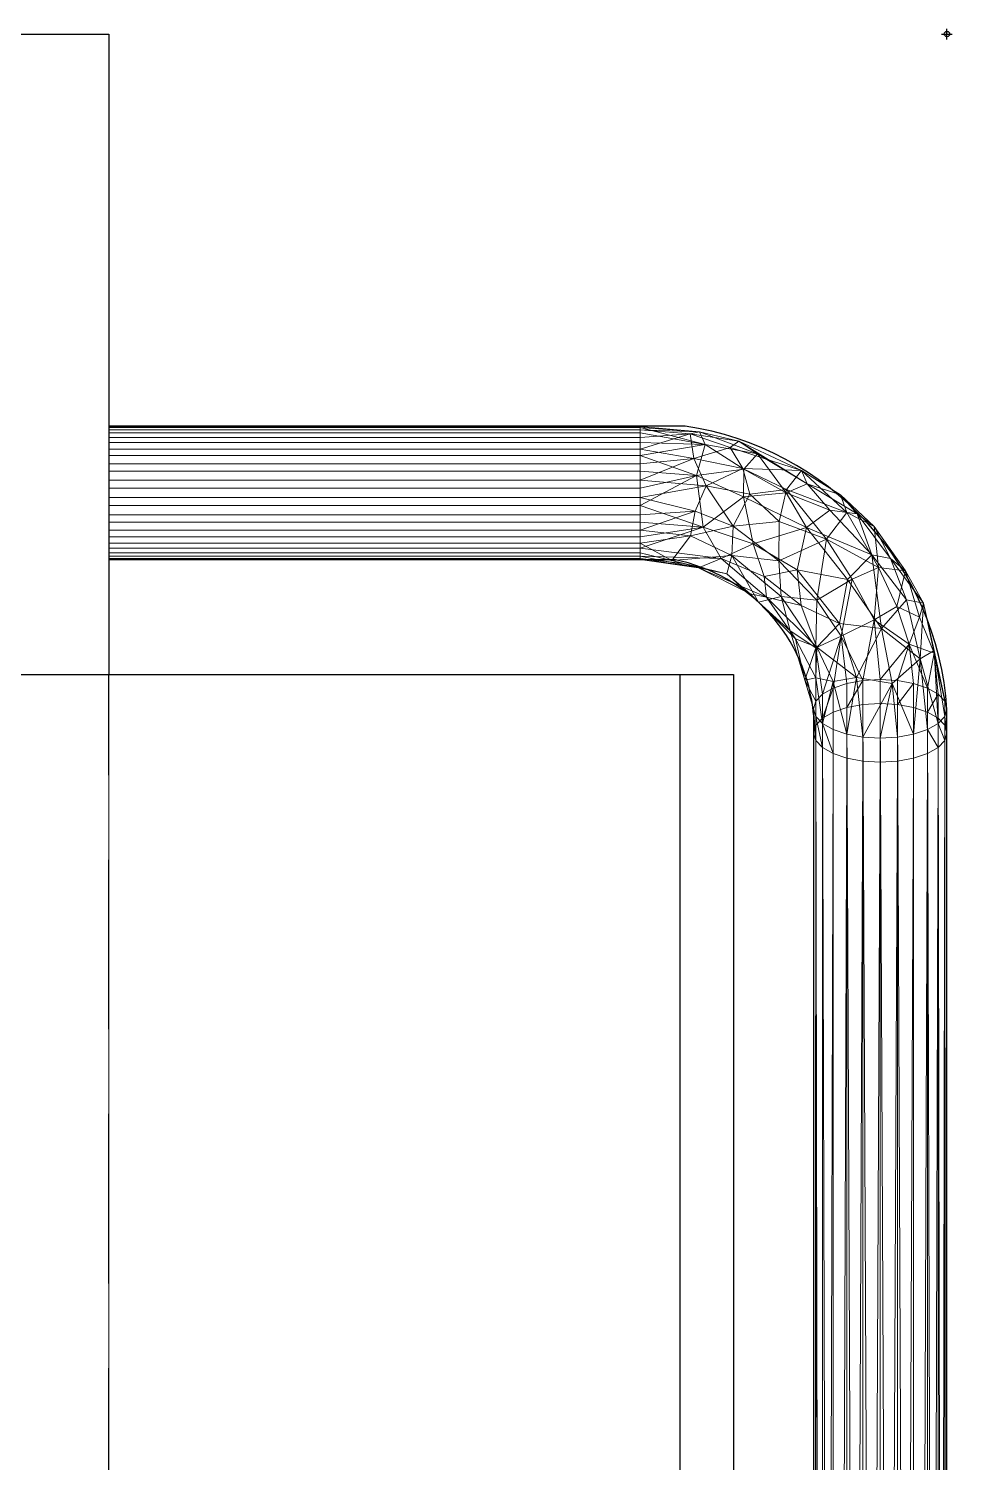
# Model space of a CAD drawing. Header units: millimetres. Extents: x -1 to 991, y -989 to 51.
# Drawn here: x 818 to 991, y -267.7 to 1 of the extents above; entities that cross this region are included whole.
import ezdxf

# ---------------------------------------------------------------- set-up
doc = ezdxf.new("R2010")
doc.units = ezdxf.units.MM
doc.header["$PDMODE"] = 34
doc.linetypes.add('NASCOSTA', pattern=[9.525, 6.35, -3.175])
for name, color, linetype in [('IQ_200_2D', 1, 'Continuous'), ('IQ_200_3D', 1, 'Continuous'), ('IQ_204_2D', 7, 'Continuous'), ('IQ_INS_3D', 3, 'Continuous')]:
    doc.layers.add(name, color=color, linetype=linetype)

msp = doc.modelspace()

# ---------------------------------------------------------------- linework, layer by layer
at = {"layer": 'IQ_200_2D'}
for p, q in [((157, 0), (833, 0)), ((833, 0), (833, -120)), ((40, -120), (950, -120)), ((950, -120), (950, -758))]:
    msp.add_line(p, q, dxfattribs=at)
at = {"layer": 'IQ_204_2D'}
for p, q in [((940.97, -73.5), (833, -73.5)), ((833, -98.5), (938.88, -98.5)), ((940, -748), (940, -120)), ((965, -127.51), (965, -855.94)), ((990, -857.92), (990, -126.56))]:
    msp.add_line(p, q, dxfattribs=at)
at = {"layer": 'IQ_204_2D', "linetype": 'NASCOSTA', "ltscale": 5}
msp.add_line((833, -758), (833, -120), dxfattribs=at)
at = {"layer": 'IQ_204_2D'}
for radius, start, end in [(57.5, 3.8241, 81.6609), (32.5, 5.0873, 78.9003)]:
    msp.add_arc((932.63, -130.39), radius, start, end, dxfattribs=at)
at = {"layer": 'IQ_INS_3D'}
msp.add_point((990, 0), dxfattribs=at)

# ---------------------------------------------------------------- meshes
at = {"layer": 'IQ_200_3D', "lineweight": 9}
mesh = msp.add_polyface(dxfattribs=at)
corners = [(157, 0, 1510), (157, -120, 1510), (833, -120, 1510), (833, 0, 1510)]
mesh.append_faces([[corners[k] for k in face] for face in [(0, 1, 2, 3)]])
mesh = msp.add_polyface(dxfattribs=at)
corners = [(833, -120, 220), (157, -120, 220), (157, 0, 220), (833, 0, 220)]
mesh.append_faces([[corners[k] for k in face] for face in [(0, 1, 2, 3)]])
mesh = msp.add_polyface(dxfattribs=at)
corners = [(833, 0, 1510), (833, 0, 220), (157, 0, 220), (157, 0, 1510)]
mesh.append_faces([[corners[k] for k in face] for face in [(0, 1, 2, 3)]])
mesh = msp.add_polyface(dxfattribs=at)
corners = [(833, -120, 1510), (833, -120, 220), (833, 0, 220), (833, 0, 1510)]
mesh.append_faces([[corners[k] for k in face] for face in [(0, 1, 2, 3)]])
mesh = msp.add_polyface(dxfattribs=at)
corners = [(833, -97.24, 1394.53), (833, -98.27, 1397.62), (833, -98.47, 1400.88), (833, -97.82, 1404.08), (833, -96.36, 1407), (833, -94.2, 1409.44), (833, -91.47, 1411.24), (833, -88.38, 1412.27), (833, -85.12, 1412.47), (833, -81.92, 1411.82), (833, -79, 1410.36), (833, -76.56, 1408.2), (833, -74.76, 1405.47), (833, -73.73, 1402.38), (833, -73.53, 1399.12), (833, -74.18, 1395.92), (833, -75.64, 1393), (833, -77.8, 1390.56), (833, -80.53, 1388.76), (833, -83.62, 1387.73), (833, -86.88, 1387.53), (833, -90.08, 1388.18), (833, -93, 1389.64), (833, -95.44, 1391.8)]
mesh.append_faces([[corners[k] for k in face] for face in [(13, 11, 12)]], dxfattribs={"vtx0": -1})
mesh.append_faces([[corners[k] for k in face] for face in [(0, 18, 22, 23), (11, 17, 10)]], dxfattribs={"vtx0": -1, "vtx1": -1})
mesh.append_faces([[corners[k] for k in face] for face in [(6, 10, 0, 1)]], dxfattribs={"vtx0": -1, "vtx1": -1, "vtx3": -1})
mesh.append_faces([[corners[k] for k in face] for face in [(1, 5, 6)]], dxfattribs={"vtx0": -1, "vtx2": -1})
mesh.append_faces([[corners[k] for k in face] for face in [(10, 17, 18, 0)]], dxfattribs={"vtx0": -1, "vtx2": -1, "vtx3": -1})
mesh.append_faces([[corners[k] for k in face] for face in [(5, 1, 2, 3)]], dxfattribs={"vtx0": -1, "vtx3": -1})
mesh.append_faces([[corners[k] for k in face] for face in [(21, 22, 20), (4, 5, 3)]], dxfattribs={"vtx1": -1})
mesh.append_faces([[corners[k] for k in face] for face in [(6, 7, 8)]], dxfattribs={"vtx2": -1})
mesh.append_faces([[corners[k] for k in face] for face in [(15, 16, 17, 11), (13, 14, 15, 11), (18, 19, 20, 22), (8, 9, 10, 6)]], dxfattribs={"vtx2": -1, "vtx3": -1})
mesh = msp.add_polyface(dxfattribs=at)
corners = [(833, -97.24, 1394.53), (833, -95.44, 1391.8), (833, -93, 1389.64), (833, -90.08, 1388.18), (833, -86.88, 1387.53), (833, -83.62, 1387.73), (833, -80.53, 1388.76), (833, -77.8, 1390.56), (833, -75.64, 1393), (833, -74.18, 1395.92), (833, -73.53, 1399.12), (833, -73.73, 1402.38), (833, -74.76, 1405.47), (932.5, -74.76, 1405.47), (932.5, -73.73, 1402.38), (932.5, -73.53, 1399.12), (932.5, -74.18, 1395.92), (932.5, -75.64, 1393), (932.5, -77.8, 1390.56), (932.5, -80.53, 1388.76), (932.5, -83.62, 1387.73), (932.5, -86.88, 1387.53), (932.5, -90.08, 1388.18), (932.5, -93, 1389.64), (932.5, -95.44, 1391.8), (932.5, -97.24, 1394.53)]
mesh.append_faces([[corners[k] for k in face] for face in [(11, 14, 15, 10), (8, 17, 18, 7), (9, 16, 17, 8), (10, 15, 16, 9), (5, 20, 21, 4), (20, 5, 6, 19)]], dxfattribs={"vtx0": -1, "vtx2": -1})
mesh.append_faces([[corners[k] for k in face] for face in [(18, 19, 6, 7), (21, 22, 3, 4), (23, 24, 1, 2), (22, 23, 2, 3)]], dxfattribs={"vtx1": -1, "vtx3": -1})
mesh.append_faces([[corners[k] for k in face] for face in [(12, 13, 14, 11)]], dxfattribs={"vtx2": -1})
mesh.append_faces([[corners[k] for k in face] for face in [(24, 25, 0, 1)]], dxfattribs={"vtx3": -1})
mesh = msp.add_polyface(dxfattribs=at)
corners = [(833, -74.76, 1405.47), (833, -76.56, 1408.2), (833, -79, 1410.36), (833, -81.92, 1411.82), (833, -85.12, 1412.47), (833, -88.38, 1412.27), (833, -91.47, 1411.24), (833, -94.2, 1409.44), (833, -96.36, 1407), (833, -97.82, 1404.08), (833, -98.47, 1400.88), (833, -98.27, 1397.62), (833, -97.24, 1394.53), (932.5, -97.24, 1394.53), (932.5, -98.27, 1397.62), (932.5, -98.47, 1400.88), (932.5, -97.82, 1404.08), (932.5, -96.36, 1407), (932.5, -94.2, 1409.44), (932.5, -91.47, 1411.24), (932.5, -88.38, 1412.27), (932.5, -85.12, 1412.47), (932.5, -81.92, 1411.82), (932.5, -79, 1410.36), (932.5, -76.56, 1408.2), (932.5, -74.76, 1405.47)]
mesh.append_faces([[corners[k] for k in face] for face in [(11, 14, 15, 10), (8, 17, 18, 7), (9, 16, 17, 8), (10, 15, 16, 9), (5, 20, 21, 4)]], dxfattribs={"vtx0": -1, "vtx2": -1})
mesh.append_faces([[corners[k] for k in face] for face in [(18, 19, 6, 7), (21, 22, 3, 4), (23, 24, 1, 2), (22, 23, 2, 3), (5, 6, 19, 20)]], dxfattribs={"vtx1": -1, "vtx3": -1})
mesh.append_faces([[corners[k] for k in face] for face in [(12, 13, 14, 11)]], dxfattribs={"vtx2": -1})
mesh.append_faces([[corners[k] for k in face] for face in [(24, 25, 0, 1)]], dxfattribs={"vtx3": -1})
mesh = msp.add_polyface(dxfattribs=at)
corners = [(932.5, -97.24, 1394.53), (932.5, -95.44, 1391.8), (932.5, -93, 1389.64), (932.5, -90.08, 1388.18), (932.5, -86.88, 1387.53), (932.5, -83.62, 1387.73), (932.5, -80.53, 1388.76), (932.5, -77.8, 1390.56), (932.5, -75.64, 1393), (932.5, -74.18, 1395.92), (932.5, -73.53, 1399.12), (932.5, -73.73, 1402.38), (932.5, -74.76, 1405.47), (954.5, -78.7, 1403.56), (973.16, -89.9, 1398.1), (985.62, -106.67, 1389.93), (990, -126.46, 1380.3), (989.57, -125.04, 1377.39), (988.33, -123.72, 1374.68), (986.34, -122.59, 1372.35), (983.75, -121.72, 1370.56), (980.74, -121.17, 1369.44), (977.5, -120.98, 1369.06), (974.26, -121.17, 1369.44), (971.25, -121.72, 1370.56), (968.66, -122.59, 1372.35), (966.67, -123.72, 1374.68), (965.43, -125.04, 1377.39), (965, -126.46, 1380.3), (960.65, -111.85, 1387.41), (948.75, -101.15, 1392.62), (944.68, -76.94, 1404.41), (987.58, -115.51, 1385.63), (959.96, -85.37, 1386.92), (977.14, -99.98, 1380.82), (965.61, -106.1, 1379.03), (949.96, -92.21, 1385.83), (949.37, -77.49, 1392.88), (984.84, -109.27, 1379.62), (976.36, -109.79, 1374.53), (944.9, -84.65, 1387.06), (938.47, -98.68, 1393.83), (963.4, -121.09, 1382.91), (970.18, -112.83, 1374.77), (941.97, -94.03, 1388.95), (965.41, -115, 1378.71), (941.86, -74.94, 1395.52), (987.58, -116, 1378.26), (951.03, -76.33, 1398.4), (962.73, -81.79, 1393.96), (971.26, -89.66, 1387.62), (979.39, -98.29, 1394.02), (967.42, -94.64, 1381.9), (949.71, -97.71, 1387.93), (958.5, -98.73, 1383.2), (954.7, -106.5, 1390.02), (958.95, -105.42, 1384.68), (958.53, -91.35, 1383.86), (976.36, -92.3, 1391.39), (982.25, -100.62, 1386.5), (970.07, -86.38, 1394.28), (963.83, -84.3, 1400.83), (943.66, -74.52, 1400.25), (942.81, -89.42, 1387.05), (980.63, -107.27, 1377.26), (982.89, -114.36, 1374.01), (942.57, -79.52, 1389.49), (951.75, -81.45, 1388.77), (953.09, -86.25, 1386.04), (972.25, -102.17, 1378.22)]
mesh.append_faces([[corners[k] for k in face] for face in [(17, 32, 16)]], dxfattribs={"vtx0": -1})
mesh.append_faces([[corners[k] for k in face] for face in [(3, 63, 2), (22, 65, 21), (23, 39, 22), (20, 65, 19), (29, 45, 42), (27, 45, 26), (15, 59, 51), (13, 62, 31), (4, 63, 3), (7, 66, 6)]], dxfattribs={"vtx0": -1, "vtx1": -1})
mesh.append_faces([[corners[k] for k in face] for face in [(41, 1, 44), (46, 48, 37), (31, 62, 11), (37, 66, 46), (52, 54, 57), (40, 66, 67), (58, 34, 50), (50, 33, 49), (46, 66, 7), (53, 56, 55), (36, 44, 63), (44, 53, 41), (27, 42, 45), (4, 40, 63), (5, 66, 40), (49, 37, 48), (62, 13, 48), (39, 64, 65), (22, 39, 65), (65, 47, 19), (44, 36, 53), (40, 67, 68), (34, 69, 52), (29, 56, 45), (69, 43, 35), (43, 45, 35), (40, 36, 63), (64, 39, 34), (50, 52, 33), (33, 67, 49), (43, 26, 45), (23, 43, 39), (17, 47, 32), (62, 48, 46), (15, 47, 38), (49, 61, 60), (62, 46, 9), (34, 58, 59), (58, 60, 14), (52, 50, 34), (69, 34, 39), (59, 15, 38), (52, 35, 54), (36, 54, 53), (54, 36, 57), (56, 53, 54), (54, 35, 56), (45, 56, 35), (68, 36, 40), (52, 57, 33), (58, 51, 59), (60, 50, 49), (59, 38, 64), (50, 60, 58), (49, 48, 61), (2, 63, 44), (59, 64, 34), (64, 38, 65), (47, 65, 38), (67, 66, 37), (49, 67, 37), (33, 57, 68), (33, 68, 67), (36, 68, 57), (43, 69, 39), (35, 52, 69)]], dxfattribs={"vtx0": -1, "vtx1": -1, "vtx2": -1})
mesh.append_faces([[corners[k] for k in face] for face in [(62, 10, 11), (46, 7, 8), (62, 9, 10), (58, 14, 51), (46, 8, 9), (44, 1, 2), (43, 23, 24), (47, 17, 18), (47, 15, 32), (43, 25, 26), (56, 29, 55), (65, 20, 21)]], dxfattribs={"vtx0": -1, "vtx2": -1})
mesh.append_faces([[corners[k] for k in face] for face in [(5, 6, 66), (4, 5, 40), (18, 19, 47), (24, 25, 43), (30, 41, 53), (55, 30, 53), (13, 61, 48), (61, 14, 60)]], dxfattribs={"vtx1": -1, "vtx2": -1})
mesh.append_faces([[corners[k] for k in face] for face in [(27, 28, 42), (11, 12, 31), (41, 0, 1)]], dxfattribs={"vtx2": -1})
mesh = msp.add_polyface(dxfattribs=at)
corners = [(932.5, -74.76, 1405.47), (932.5, -76.56, 1408.2), (932.5, -79, 1410.36), (932.5, -81.92, 1411.82), (932.5, -85.12, 1412.47), (932.5, -88.38, 1412.27), (932.5, -91.47, 1411.24), (932.5, -94.2, 1409.44), (932.5, -96.36, 1407), (932.5, -97.82, 1404.08), (932.5, -98.47, 1400.88), (932.5, -98.27, 1397.62), (932.5, -97.24, 1394.53), (948.75, -101.15, 1392.62), (960.65, -111.85, 1387.41), (965, -126.46, 1380.3), (965.43, -127.87, 1383.21), (966.67, -129.19, 1385.92), (968.66, -130.33, 1388.24), (971.25, -131.2, 1390.03), (974.26, -131.74, 1391.15), (977.5, -131.93, 1391.53), (980.74, -131.74, 1391.15), (983.75, -131.2, 1390.03), (986.34, -130.33, 1388.24), (988.33, -129.19, 1385.92), (989.57, -127.87, 1383.21), (990, -126.46, 1380.3), (985.62, -106.67, 1389.93), (973.16, -89.9, 1398.1), (954.5, -78.7, 1403.56), (987.58, -115.51, 1385.63), (944.68, -76.94, 1404.41), (961.94, -100.44, 1406.85), (977.73, -111.42, 1400.16), (951.88, -86.73, 1410.61), (965.61, -114.9, 1397.11), (947.7, -98.31, 1406.69), (984.97, -117.11, 1394), (973.03, -120.56, 1396.77), (944.35, -92.44, 1410.76), (943.43, -100.03, 1400.59), (979.74, -121.74, 1395.93), (963.4, -121.09, 1382.91), (943.07, -82.71, 1411.3), (965.41, -120.64, 1390.3), (956.18, -105.55, 1400.6), (969.84, -110.44, 1401.98), (971.34, -102.24, 1404.54), (979.39, -98.29, 1394.02), (963.69, -92.45, 1407.74), (975.94, -97.62, 1401.25), (982.39, -106.01, 1396.72), (951.94, -81.52, 1408.4), (963.83, -84.3, 1400.83), (961.61, -113.37, 1393.05), (954.7, -106.5, 1390.02), (953.13, -104.88, 1395.99), (968.06, -89.22, 1403.99), (959.88, -85.98, 1407.51), (953.66, -95.55, 1409.23), (968.7, -121.36, 1394.09), (940.62, -99.2, 1393.57), (955.74, -101.63, 1405.41), (962.69, -107.08, 1402.78)]
mesh.append_faces([[corners[k] for k in face] for face in [(18, 61, 17), (4, 44, 3), (8, 40, 7), (2, 32, 1), (26, 31, 25), (10, 41, 9), (29, 51, 49), (32, 53, 30), (19, 61, 18)]], dxfattribs={"vtx0": -1, "vtx1": -1})
mesh.append_faces([[corners[k] for k in face] for face in [(8, 37, 40), (45, 55, 43), (60, 40, 37), (42, 23, 38), (37, 9, 41), (46, 37, 41), (38, 52, 34), (39, 42, 34), (36, 47, 64), (33, 63, 64), (48, 47, 34), (45, 36, 55), (40, 44, 5), (32, 44, 53), (43, 16, 45), (41, 13, 57), (2, 44, 32), (57, 55, 46), (53, 44, 35), (40, 35, 44), (36, 61, 39), (45, 61, 36), (47, 39, 34), (42, 39, 20), (51, 50, 48), (37, 63, 60), (48, 33, 47), (42, 38, 34), (47, 36, 39), (63, 37, 46), (33, 48, 50), (19, 39, 61), (25, 31, 38), (59, 30, 53), (49, 51, 52), (35, 40, 60), (29, 58, 51), (34, 51, 48), (34, 52, 51), (28, 52, 38), (53, 35, 59), (59, 50, 58), (36, 46, 55), (55, 57, 56), (41, 57, 46), (51, 58, 50), (50, 59, 35), (54, 59, 58), (33, 50, 60), (35, 60, 50), (17, 61, 45), (11, 62, 41), (64, 63, 46), (60, 63, 33), (36, 64, 46), (33, 64, 47)]], dxfattribs={"vtx0": -1, "vtx1": -1, "vtx2": -1})
mesh.append_faces([[corners[k] for k in face] for face in [(44, 2, 3), (37, 8, 9), (45, 16, 17), (42, 20, 21), (42, 21, 22), (38, 23, 24), (38, 24, 25), (42, 22, 23), (40, 5, 6), (52, 28, 49), (58, 29, 54), (55, 56, 14)]], dxfattribs={"vtx0": -1, "vtx2": -1})
mesh.append_faces([[corners[k] for k in face] for face in [(12, 62, 11)]], dxfattribs={"vtx1": -1})
mesh.append_faces([[corners[k] for k in face] for face in [(14, 43, 55), (6, 7, 40), (4, 5, 44), (62, 13, 41), (19, 20, 39), (10, 11, 41), (31, 28, 38), (13, 56, 57), (54, 30, 59)]], dxfattribs={"vtx1": -1, "vtx2": -1})
mesh.append_faces([[corners[k] for k in face] for face in [(32, 0, 1), (43, 15, 16), (26, 27, 31)]], dxfattribs={"vtx2": -1})
mesh = msp.add_polyface(dxfattribs=at)
corners = [(950, -120, 875), (40, -120, 875), (40, -758, 875), (950, -758, 875)]
mesh.append_faces([[corners[k] for k in face] for face in [(0, 1, 2, 3)]])
mesh = msp.add_polyface(dxfattribs=at)
corners = [(40, -758, 800), (40, -120, 800), (950, -120, 800), (950, -758, 800)]
mesh.append_faces([[corners[k] for k in face] for face in [(0, 1, 2, 3)]])
mesh = msp.add_polyface(dxfattribs=at)
corners = [(950, -120, 875), (950, -120, 800), (40, -120, 800), (40, -120, 875)]
mesh.append_faces([[corners[k] for k in face] for face in [(0, 1, 2, 3)]])
mesh = msp.add_polyface(dxfattribs=at)
corners = [(940, -120, 1527), (50, -120, 1527), (50, -748, 1527), (940, -748, 1527)]
mesh.append_faces([[corners[k] for k in face] for face in [(0, 1, 2, 3)]])
mesh = msp.add_polyface(dxfattribs=at)
corners = [(50, -748, 875), (50, -120, 875), (940, -120, 875), (940, -748, 875)]
mesh.append_faces([[corners[k] for k in face] for face in [(0, 1, 2, 3)]])
mesh = msp.add_polyface(dxfattribs=at)
corners = [(940, -120, 1527), (940, -120, 875), (50, -120, 875), (50, -120, 1527)]
mesh.append_faces([[corners[k] for k in face] for face in [(0, 1, 2, 3)]])
mesh = msp.add_polyface(dxfattribs=at)
corners = [(940, -120, 1567), (50, -120, 1567), (50, -748, 1567), (940, -748, 1567)]
mesh.append_faces([[corners[k] for k in face] for face in [(0, 1, 2, 3)]])
mesh = msp.add_polyface(dxfattribs=at)
corners = [(50, -748, 1527), (50, -120, 1527), (940, -120, 1527), (940, -748, 1527)]
mesh.append_faces([[corners[k] for k in face] for face in [(0, 1, 2, 3)]])
mesh = msp.add_polyface(dxfattribs=at)
corners = [(940, -120, 1567), (940, -120, 1527), (50, -120, 1527), (50, -120, 1567)]
mesh.append_faces([[corners[k] for k in face] for face in [(0, 1, 2, 3)]])
mesh = msp.add_polyface(dxfattribs=at)
corners = [(833, -120, 800), (157, -120, 800), (157, -658, 800), (833, -658, 800)]
mesh.append_faces([[corners[k] for k in face] for face in [(0, 1, 2, 3)]])
mesh = msp.add_polyface(dxfattribs=at)
corners = [(157, -658, 220), (157, -120, 220), (833, -120, 220), (833, -658, 220)]
mesh.append_faces([[corners[k] for k in face] for face in [(0, 1, 2, 3)]])
mesh = msp.add_polyface(dxfattribs=at)
corners = [(833, -120, 800), (833, -120, 220), (157, -120, 220), (157, -120, 800)]
mesh.append_faces([[corners[k] for k in face] for face in [(0, 1, 2, 3)]])
mesh = msp.add_polyface(dxfattribs=at)
corners = [(157, -120, 1510), (157, -120, 220), (833, -120, 220), (833, -120, 1510)]
mesh.append_faces([[corners[k] for k in face] for face in [(0, 1, 2, 3)]])
mesh = msp.add_polyface(dxfattribs=at)
corners = [(833, -658, 800), (833, -658, 220), (833, -120, 220), (833, -120, 800)]
mesh.append_faces([[corners[k] for k in face] for face in [(0, 1, 2, 3)]])
mesh = msp.add_polyface(dxfattribs=at)
corners = [(940, -748, 1527), (940, -748, 875), (940, -120, 875), (940, -120, 1527)]
mesh.append_faces([[corners[k] for k in face] for face in [(0, 1, 2, 3)]])
mesh = msp.add_polyface(dxfattribs=at)
corners = [(940, -748, 1567), (940, -748, 1527), (940, -120, 1527), (940, -120, 1567)]
mesh.append_faces([[corners[k] for k in face] for face in [(0, 1, 2, 3)]])
mesh = msp.add_polyface(dxfattribs=at)
corners = [(950, -758, 875), (950, -758, 800), (950, -120, 800), (950, -120, 875)]
mesh.append_faces([[corners[k] for k in face] for face in [(0, 1, 2, 3)]])
mesh = msp.add_polyface(dxfattribs=at)
corners = [(965, -126.46, 1380.3), (965.43, -125.04, 1377.39), (966.67, -123.72, 1374.68), (968.66, -122.59, 1372.35), (971.25, -121.72, 1370.56), (974.26, -121.17, 1369.44), (977.5, -120.98, 1369.06), (980.74, -121.17, 1369.44), (983.75, -121.72, 1370.56), (986.34, -122.59, 1372.35), (988.33, -123.72, 1374.68), (989.57, -125.04, 1377.39), (990, -126.46, 1380.3), (990, -130.95, 1378.11), (989.57, -129.54, 1375.2), (988.33, -128.22, 1372.49), (986.34, -127.08, 1370.16), (983.75, -126.21, 1368.37), (980.74, -125.67, 1367.25), (977.5, -125.48, 1366.87), (974.26, -125.67, 1367.25), (971.25, -126.21, 1368.37), (968.66, -127.08, 1370.16), (966.67, -128.22, 1372.49), (965.43, -129.54, 1375.2), (965, -130.95, 1378.11)]
mesh.append_faces([[corners[k] for k in face] for face in [(1, 24, 25, 0)]], dxfattribs={"vtx0": -1})
mesh.append_faces([[corners[k] for k in face] for face in [(21, 5, 20), (3, 23, 2)]], dxfattribs={"vtx0": -1, "vtx1": -1})
mesh.append_faces([[corners[k] for k in face] for face in [(11, 14, 15, 10), (9, 16, 17, 8), (8, 17, 18), (19, 6, 7, 18), (4, 21, 22, 3), (2, 23, 24, 1), (20, 5, 6, 19), (21, 4, 5)]], dxfattribs={"vtx0": -1, "vtx2": -1})
mesh.append_faces([[corners[k] for k in face] for face in [(15, 16, 10), (7, 8, 18), (9, 10, 16), (22, 23, 3)]], dxfattribs={"vtx1": -1, "vtx2": -1})
mesh.append_faces([[corners[k] for k in face] for face in [(12, 13, 14, 11)]], dxfattribs={"vtx2": -1})
mesh = msp.add_polyface(dxfattribs=at)
corners = [(990, -130.95, 1378.11), (990, -854.54, 1025.7), (989.57, -853.13, 1022.79), (988.33, -851.81, 1020.08), (986.34, -850.67, 1017.76), (983.75, -849.8, 1015.97), (980.74, -849.26, 1014.85), (977.5, -849.07, 1014.47), (974.26, -849.26, 1014.85), (971.25, -849.8, 1015.97), (968.66, -850.67, 1017.76), (966.67, -851.81, 1020.08), (965.43, -853.13, 1022.79), (965, -854.54, 1025.7), (965, -130.95, 1378.11), (965.43, -129.54, 1375.2), (966.67, -128.22, 1372.49), (968.66, -127.08, 1370.16), (971.25, -126.21, 1368.37), (974.26, -125.67, 1367.25), (977.5, -125.48, 1366.87), (980.74, -125.67, 1367.25), (983.75, -126.21, 1368.37), (986.34, -127.08, 1370.16), (988.33, -128.22, 1372.49), (989.57, -129.54, 1375.2)]
mesh.append_faces([[corners[k] for k in face] for face in [(1, 25, 0), (14, 12, 13)]], dxfattribs={"vtx0": -1})
mesh.append_faces([[corners[k] for k in face] for face in [(3, 24, 2), (8, 19, 7)]], dxfattribs={"vtx0": -1, "vtx1": -1})
mesh.append_faces([[corners[k] for k in face] for face in [(25, 1, 2), (21, 5, 6), (2, 24, 25), (3, 23, 24), (6, 20, 21), (18, 8, 9), (15, 11, 12), (8, 18, 19), (7, 19, 20), (10, 16, 17), (12, 14, 15)]], dxfattribs={"vtx0": -1, "vtx2": -1})
mesh.append_faces([[corners[k] for k in face] for face in [(3, 4, 23), (21, 22, 5), (6, 7, 20), (10, 11, 16), (15, 16, 11)]], dxfattribs={"vtx1": -1, "vtx2": -1})
mesh.append_faces([[corners[k] for k in face] for face in [(4, 5, 22, 23), (9, 10, 17, 18)]], dxfattribs={"vtx1": -1, "vtx3": -1})
mesh = msp.add_polyface(dxfattribs=at)
corners = [(990, -126.46, 1380.3), (989.57, -127.87, 1383.21), (988.33, -129.19, 1385.92), (986.34, -130.33, 1388.24), (983.75, -131.2, 1390.03), (980.74, -131.74, 1391.15), (977.5, -131.93, 1391.53), (974.26, -131.74, 1391.15), (971.25, -131.2, 1390.03), (968.66, -130.33, 1388.24), (966.67, -129.19, 1385.92), (965.43, -127.87, 1383.21), (965, -126.46, 1380.3), (965, -130.95, 1378.11), (965.43, -132.37, 1381.02), (966.67, -133.69, 1383.73), (968.66, -134.82, 1386.05), (971.25, -135.69, 1387.84), (974.26, -136.24, 1388.96), (977.5, -136.43, 1389.35), (980.74, -136.24, 1388.96), (983.75, -135.69, 1387.84), (986.34, -134.82, 1386.05), (988.33, -133.69, 1383.73), (989.57, -132.37, 1381.02), (990, -130.95, 1378.11)]
mesh.append_faces([[corners[k] for k in face] for face in [(14, 12, 13)]], dxfattribs={"vtx0": -1})
mesh.append_faces([[corners[k] for k in face] for face in [(15, 11, 14), (3, 23, 2)]], dxfattribs={"vtx0": -1, "vtx1": -1})
mesh.append_faces([[corners[k] for k in face] for face in [(9, 16, 17, 8), (8, 17, 18, 7), (15, 10, 11), (19, 6, 7, 18), (5, 20, 21, 4), (4, 21, 22, 3), (2, 23, 24), (1, 24, 25), (20, 5, 6, 19)]], dxfattribs={"vtx0": -1, "vtx2": -1})
mesh.append_faces([[corners[k] for k in face] for face in [(0, 1, 25)]], dxfattribs={"vtx1": -1})
mesh.append_faces([[corners[k] for k in face] for face in [(15, 16, 10), (11, 12, 14), (9, 10, 16), (22, 23, 3), (1, 2, 24)]], dxfattribs={"vtx1": -1, "vtx2": -1})
mesh = msp.add_polyface(dxfattribs=at)
corners = [(990, -854.54, 1025.7), (990, -130.95, 1378.11), (989.57, -132.37, 1381.02), (988.33, -133.69, 1383.73), (986.34, -134.82, 1386.05), (983.75, -135.69, 1387.84), (980.74, -136.24, 1388.96), (977.5, -136.43, 1389.35), (974.26, -136.24, 1388.96), (971.25, -135.69, 1387.84), (968.66, -134.82, 1386.05), (966.67, -133.69, 1383.73), (965.43, -132.37, 1381.02), (965, -130.95, 1378.11), (965, -854.54, 1025.7), (965.43, -855.96, 1028.61), (966.67, -857.28, 1031.32), (968.66, -858.41, 1033.65), (971.25, -859.28, 1035.44), (974.26, -859.83, 1036.56), (977.5, -860.02, 1036.94), (980.74, -859.83, 1036.56), (983.75, -859.28, 1035.44), (986.34, -858.41, 1033.65), (988.33, -857.28, 1031.32), (989.57, -855.96, 1028.61)]
mesh.append_faces([[corners[k] for k in face] for face in [(1, 25, 0)]], dxfattribs={"vtx0": -1})
mesh.append_faces([[corners[k] for k in face] for face in [(12, 16, 11), (23, 4, 22), (21, 6, 20)]], dxfattribs={"vtx0": -1, "vtx1": -1})
mesh.append_faces([[corners[k] for k in face] for face in [(16, 10, 11), (17, 9, 10), (19, 7, 8), (5, 21, 22), (2, 24, 25), (21, 5, 6), (20, 6, 7), (22, 4, 5), (23, 3, 4), (25, 1, 2)]], dxfattribs={"vtx0": -1, "vtx2": -1})
mesh.append_faces([[corners[k] for k in face] for face in [(15, 16, 12), (14, 15, 12), (18, 19, 8), (17, 18, 9), (16, 17, 10), (8, 9, 18), (19, 20, 7), (23, 24, 3), (2, 3, 24)]], dxfattribs={"vtx1": -1, "vtx2": -1})
mesh.append_faces([[corners[k] for k in face] for face in [(12, 13, 14)]], dxfattribs={"vtx2": -1})

doc.saveas('drawing.dxf')
